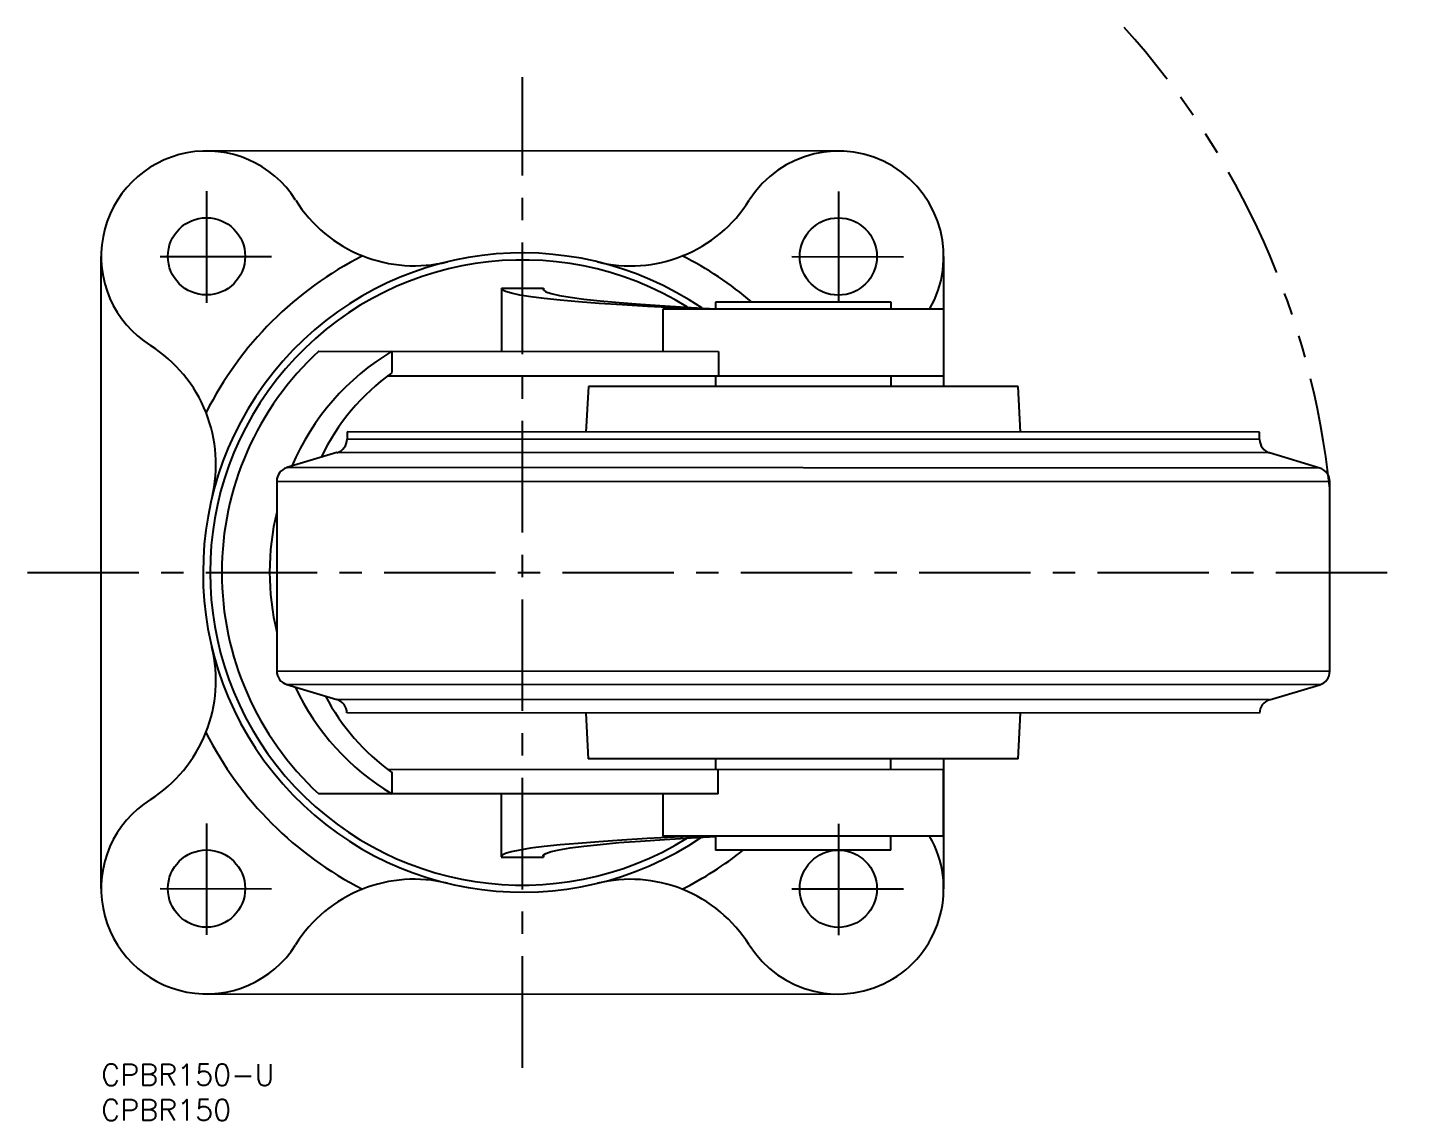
# Model space of a CAD drawing. Extents: x -11 to 576, y -8 to 586.
# Drawn here: x -10.5 to 185.5, y -8 to 147.6 of the extents above; entities that cross this region are included whole.
import ezdxf

# ---------------------------------------------------------------- set-up
doc = ezdxf.new("R2010")
doc.units = 0
doc.header["$LTSCALE"] = 0.5
doc.linetypes.add('CENTER', pattern=[50.8, 31.75, -6.35, 6.35, -6.35])
doc.linetypes.add('PHANTOM', pattern=[63.5, 31.75, -6.35, 6.35, -6.35, 6.35, -6.35])
for name, color, linetype in [('MSM_CENTER', 1, 'CENTER'), ('MSM_CONTINUOUS', 7, 'CONTINUOUS'), ('MSM_IMAGINARY', 6, 'PHANTOM'), ('MSM_PART_NUMBER', 7, 'CONTINUOUS')]:
    doc.layers.add(name, color=color, linetype=linetype)
doc.styles.get("Standard").update_dxf_attribs({"font": 'txt.shx', "height": 3, "bigfont": 'bigfont.shx'})

# ---------------------------------------------------------------- blocks, each defined once
blk = doc.blocks.new('*U2')
at = {"layer": 'MSM_PART_NUMBER'}
blk.add_text('CPBR150', height=3, dxfattribs=at).set_placement((0, -8))
blk = doc.blocks.new('*U3')
at = {"layer": 'MSM_PART_NUMBER'}
blk.add_text('CPBR150-U', height=3, dxfattribs=at).set_placement((0, -3))

msp = doc.modelspace()

# ---------------------------------------------------------------- linework, layer by layer
at = {"layer": 'MSM_CENTER'}
for p, q in [((60, -0.5), (60, 140.5)), ((15, 124.28), (15, 105.75)), ((105, 124.25), (105, 105.72)), ((24.26, 114.94), (5.74, 114.96)), ((114.26, 114.91), (95.74, 114.93)), ((-10.5, 70), (185.5, 70)), ((15, 34.28), (15, 15.75)), ((105, 34.25), (105, 15.72)), ((24.26, 24.94), (5.74, 24.96)), ((114.26, 24.91), (95.74, 24.93))]:
    msp.add_line(p, q, dxfattribs=at)
at = {"layer": 'MSM_CONTINUOUS'}
for p, q in [((105, 129.99), (15, 130.01)), ((0, 25.01), (0, 115.01)), ((120, 114.99), (120, 107.48)), ((57.01, 110.45), (57, 101.5)), ((57.01, 110.5), (63.01, 110.5)), ((57.12, 110.25), (57.01, 110.5)), ((57.6, 110), (57.12, 110.25)), ((58.44, 109.75), (57.6, 110)), ((63.01, 110.5), (62.98, 110.24)), ((62.98, 110.24), (63.34, 109.97)), ((63.01, 110.19), (63.01, 110.5)), ((63.34, 109.97), (64.1, 109.71)), ((59.64, 109.5), (58.44, 109.75)), ((61.2, 109.26), (59.64, 109.5)), ((63.11, 109.01), (61.2, 109.26)), ((65.38, 108.78), (63.11, 109.01)), ((64.1, 109.71), (65.26, 109.45)), ((65.26, 109.45), (66.81, 109.2)), ((67.98, 108.54), (65.38, 108.78)), ((66.81, 109.2), (68.75, 108.94)), ((70.93, 108.31), (67.98, 108.54)), ((68.75, 108.94), (71.07, 108.69)), ((74.2, 108.09), (70.93, 108.31)), ((71.07, 108.69), (73.77, 108.45)), ((73.77, 108.45), (76.84, 108.21)), ((77.79, 107.87), (74.2, 108.09)), ((76.84, 108.21), (80.27, 107.97)), ((81.69, 107.66), (77.79, 107.87)), ((80.27, 107.97), (84.05, 107.74)), ((87.51, 108.49), (87.51, 107.49)), ((112.51, 108.48), (87.51, 108.49)), ((112.51, 107.48), (112.51, 108.48)), ((80.01, 107.49), (80.01, 101.49)), ((120.01, 107.48), (80.01, 107.49)), ((85.11, 107.49), (81.69, 107.66)), ((84.05, 107.74), (87.51, 107.56)), ((120.01, 97.98), (120.01, 107.48)), ((31, 101.51), (87.91, 101.49)), ((41.41, 101.51), (41.41, 98.46)), ((87.91, 101.49), (87.91, 97.99)), ((40.74, 98.01), (120.01, 97.98)), ((69.4, 96.5), (69.05, 90)), ((130.62, 96.48), (69.4, 96.5)), ((87.51, 97.99), (87.51, 96.49)), ((112.51, 96.48), (112.51, 97.98)), ((120, 97.98), (120, 96.48)), ((130.96, 89.98), (130.62, 96.48)), ((35.01, 90.01), (35.01, 88.98)), ((165.01, 89.97), (35.01, 90.01)), ((165.01, 88.94), (35.01, 88.98)), ((165.01, 88.94), (165.01, 89.97)), ((33.58, 87.07), (26.43, 84.93)), ((166.43, 87.03), (33.58, 87.07)), ((173.58, 84.88), (166.43, 87.03)), ((173.58, 84.88), (26.43, 84.93)), ((25, 83.01), (25, 55.99)), ((25, 83.01), (175, 82.96)), ((175, 55.94), (175, 82.96)), ((25, 55.99), (175, 55.94)), ((26.42, 54.07), (33.57, 51.92)), ((173.57, 54.02), (26.42, 54.07)), ((166.42, 51.88), (173.57, 54.02)), ((166.42, 51.88), (33.57, 51.92)), ((164.99, 49.97), (34.99, 50.01)), ((69.04, 50), (69.38, 43.5)), ((130.6, 43.48), (130.95, 49.98)), ((130.6, 43.48), (69.38, 43.5)), ((87.49, 43.49), (87.49, 41.99)), ((112.49, 41.98), (112.49, 43.48)), ((120, 43.48), (120, 24.99)), ((40.76, 42.01), (119.99, 41.98)), ((41.39, 41.56), (41.39, 38.51)), ((87.89, 38.49), (87.89, 41.99)), ((119.99, 32.48), (119.99, 41.98)), ((87.89, 38.49), (30.98, 38.51)), ((56.98, 38.5), (56.98, 29.55)), ((79.99, 38.49), (79.99, 32.49)), ((67.96, 31.45), (65.35, 31.22)), ((70.9, 31.68), (67.96, 31.45)), ((74.17, 31.9), (70.9, 31.68)), ((71.05, 31.3), (73.75, 31.55)), ((73.75, 31.55), (76.82, 31.78)), ((77.76, 32.12), (74.17, 31.9)), ((76.82, 31.78), (80.25, 32.02)), ((81.67, 32.33), (77.76, 32.12)), ((119.99, 32.48), (79.99, 32.49)), ((80.25, 32.02), (84.03, 32.24)), ((85.09, 32.49), (81.67, 32.33)), ((84.03, 32.24), (87.49, 32.42)), ((87.49, 32.49), (87.49, 30.49)), ((112.49, 30.48), (112.49, 32.48)), ((57.1, 29.75), (56.99, 29.5)), ((56.99, 29.5), (62.99, 29.5)), ((57.57, 30), (57.1, 29.75)), ((58.41, 30.25), (57.57, 30)), ((59.61, 30.5), (58.41, 30.25)), ((61.17, 30.74), (59.61, 30.5)), ((63.09, 30.98), (61.17, 30.74)), ((62.95, 29.76), (63.31, 30.02)), ((62.99, 29.5), (62.95, 29.76)), ((62.99, 29.81), (62.99, 29.5)), ((65.35, 31.22), (63.09, 30.98)), ((63.31, 30.02), (64.07, 30.28)), ((64.07, 30.28), (65.23, 30.54)), ((65.23, 30.54), (66.78, 30.8)), ((66.78, 30.8), (68.73, 31.05)), ((68.73, 31.05), (71.05, 31.3)), ((112.49, 30.48), (87.49, 30.49)), ((15, 10.01), (105, 9.99))]:
    msp.add_line(p, q, dxfattribs=at)
for centre in [(15, 115.01), (105, 114.99), (15, 25.01), (105, 24.99)]:
    msp.add_circle(centre, 5.5, dxfattribs=at)
for centre, radius, start, end in [((15, 115.01), 15, 32.2043, 237.777), ((105, 114.99), 15, 329.9813, 147.7463), ((44.62, 133.67), 20, 212.2043, 248.3497), ((75.4, 133.66), 20, 291.6359, 327.7463), ((60, 70), 45.5, 55.8661, 304.0965), ((60, 70), 50.5, 116.7926, 153.1887), ((60, 70), 44.5, 58.0867, 301.8759), ((44.62, 133.67), 20, 248.3497, 283.5846), ((75.4, 133.66), 20, 256.401, 291.6358), ((60, 70), 50.5, 49.6554, 63.193), ((-3.66, 85.41), 20, 21.6316, 57.777), ((59.99, 70), 42.82, 132.615, 227.3475), ((59.2, 71.61), 34.78, 120.7482, 157.1095), ((59.92, 72.74), 31.68, 125.7453, 154.4717), ((-3.66, 85.41), 20, 346.3967, 21.6317), ((33.01, 88.98), 2, 286.6805, 359.9813), ((167.01, 88.94), 2, 179.9813, 253.282), ((27, 83.01), 2, 106.6805, 179.9813), ((173, 82.96), 2, 359.9813, 73.282), ((60.45, 70.06), 36.46, 166.4415, 193.5211), ((-3.67, 54.62), 20, 338.3454, 13.5803), ((27, 55.99), 2, 179.9813, 253.282), ((173, 55.94), 2, 286.6805, 359.9813), ((59.33, 68.57), 35.01, 205.1176, 239.1707), ((59.79, 67.15), 31.52, 207.863, 234.2863), ((32.99, 50.01), 2, 359.9813, 73.282), ((166.99, 49.97), 2, 106.6805, 179.9813), ((-3.67, 54.62), 20, 302.235, 338.3454), ((60, 70), 50.5, 206.7883, 243.193), ((15, 25.01), 15, 122.235, 327.7463), ((105, 24.99), 15, 212.2043, 29.9813), ((60, 70), 50.5, 296.7926, 308.5208), ((44.6, 6.34), 20, 76.401, 111.6358), ((75.38, 6.33), 20, 68.3498, 103.5845), ((44.6, 6.34), 20, 111.6359, 147.7463), ((75.38, 6.33), 20, 32.2043, 68.3497)]:
    msp.add_arc(centre, radius, start, end, dxfattribs=at)
at = {"layer": 'MSM_IMAGINARY'}
msp.add_arc((60, 70), 115.62, 5.9384, 42.1448, dxfattribs=at)

# ---------------------------------------------------------------- block references
at = {"layer": 'MSM_CONTINUOUS'}
for name in ['*U3', '*U2']:
    msp.add_blockref(name, (0, 0), dxfattribs=at)

doc.saveas('drawing.dxf')
